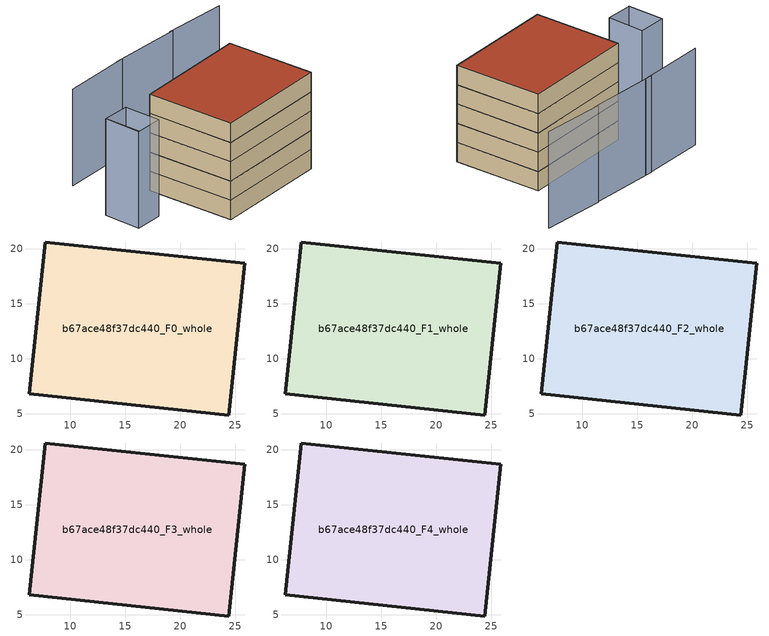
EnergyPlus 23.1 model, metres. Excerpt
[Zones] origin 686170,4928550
b67ace48f37dc440_F0_whole
 floor ground (EU_floor_Construction): 24.42,4.88 25.9,18.67 7.74,20.62 6.26,6.83 z0
 wall outside (EU_wall_Construction): 24.42,4.88 6.26,6.83 7.74,20.62 25.9,18.67 24.42,4.88 z0:3
b67ace48f37dc440_F1_whole
 floor to b67ace48f37dc440_F0_whole (EU_floor_Construction): 24.42,4.88 25.9,18.67 7.74,20.62 6.26,6.83 z3
 wall outside (EU_wall_Construction): 24.42,4.88 6.26,6.83 7.74,20.62 25.9,18.67 24.42,4.88 z3:6
b67ace48f37dc440_F2_whole
 floor to b67ace48f37dc440_F1_whole (EU_floor_Construction): 24.42,4.88 25.9,18.67 7.74,20.62 6.26,6.83 z6
 wall outside (EU_wall_Construction): 24.42,4.88 6.26,6.83 7.74,20.62 25.9,18.67 24.42,4.88 z6:9
b67ace48f37dc440_F3_whole
 floor to b67ace48f37dc440_F2_whole (EU_floor_Construction): 24.42,4.88 25.9,18.67 7.74,20.62 6.26,6.83 z9
 wall outside (EU_wall_Construction): 24.42,4.88 6.26,6.83 7.74,20.62 25.9,18.67 24.42,4.88 z9:12
b67ace48f37dc440_F4_whole
 floor to b67ace48f37dc440_F3_whole (EU_floor_Construction): 24.42,4.88 25.9,18.67 7.74,20.62 6.26,6.83 z12
 wall outside (EU_wall_Construction): 24.42,4.88 6.26,6.83 7.74,20.62 25.9,18.67 24.42,4.88 z12:15
 roof outside (EU_roof_Construction): 25.9,18.67 24.42,4.88 6.26,6.83 7.74,20.62 z15
shading: -1.35,22.11 -2.12,16.35 / 34.27,25.32 24.41,27.38 / 24.93,27.15 13.42,29.19 / 14.52,29 3.58,30.33 / 2.89,21.55 2.11,15.82 / 2.11,15.82 -2.2,16.41 / -2.2,16.41 -1.41,22.14 / -1.41,22.14 2.89,21.55 z0:15
[Building]
EU S2 Campaign: North Axis=0; Terrain=City; Solar Distribution=FullExterior
[Site:Location]
Bologna: Latitude=44.5; Longitude=11.25; Time Zone=1; Elevation=37
[SizingPeriod:WeatherFileDays]
AnnualSizingPeriod: Begin Month=1; Begin Day of Month=1; End Month=12; End Day of Month=31; Day of Week for Start Day=Monday; Use Weather File Daylight Saving Period=No; Use Weather File Rain and Snow Indicators=No
[MATERIAL]
EU_InternalMass_Material: Roughness=MediumRough; Thickness=0.1; Conductivity=1; Density=1800; Specific Heat=900; Thermal Absorptance=0.9; Solar Absorptance=0.7; Visible Absorptance=0.7
[MATERIAL:NOMASS] Roughness=MediumRough; Thermal Absorptance=0.9; Solar Absorptance=0.7; Visible Absorptance=0.7
Name | Thermal Resistance
EU_wall_NoMass | 0.779417
EU_roof_NoMass | 0.435466
EU_floor_NoMass | 0.588222
[CONSTRUCTION]
EU_wall_Construction: EU_wall_NoMass
EU_roof_Construction: EU_roof_NoMass
EU_floor_Construction: EU_floor_NoMass
EU_InternalMass_Construction: EU_InternalMass_Material
[ZONE] Type=1; Multiplier=1; Ceiling Height=autocalculate; Floor Area=autocalculate; Part of Total Floor Area=Yes
Name | Volume
b67ace48f37dc440_F0_whole | 759.73
b67ace48f37dc440_F1_whole; b67ace48f37dc440_F2_whole; b67ace48f37dc440_F3_whole; b67ace48f37dc440_F4_whole | 759.729
[INTERNALMASS] Construction=EU_InternalMass_Construction; Surface Area=253.243
Name | Zone or ZoneList
b67ace48f37dc440_F0_whole_EU_InternalMass | b67ace48f37dc440_F0_whole
b67ace48f37dc440_F1_whole_EU_InternalMass | b67ace48f37dc440_F1_whole
b67ace48f37dc440_F2_whole_EU_InternalMass | b67ace48f37dc440_F2_whole
b67ace48f37dc440_F3_whole_EU_InternalMass | b67ace48f37dc440_F3_whole
b67ace48f37dc440_F4_whole_EU_InternalMass | b67ace48f37dc440_F4_whole
[OTHEREQUIPMENT] Fuel Type=Electricity; Design Level Calculation Method=Watts/Area; Power per Zone Floor Area=1; Fraction Latent=0; Fraction Radiant=0; Fraction Lost=0; Carbon Dioxide Generation Rate=0; EndUse Subcategory=EU_Step8_InternalGains
Name | Zone or ZoneList or Space or SpaceList | Schedule
EU_Step8_InternalGain_b67ace48f37dc440_F0_whole_f000 | b67ace48f37dc440_F0_whole | EU_Step8_GainSchedule_b67ace48f37dc440_F0_whole_f000
EU_Step8_InternalGain_b67ace48f37dc440_F1_whole_f000 | b67ace48f37dc440_F1_whole | EU_Step8_GainSchedule_b67ace48f37dc440_F1_whole_f000
EU_Step8_InternalGain_b67ace48f37dc440_F2_whole_f000 | b67ace48f37dc440_F2_whole | EU_Step8_GainSchedule_b67ace48f37dc440_F2_whole_f000
EU_Step8_InternalGain_b67ace48f37dc440_F3_whole_f000 | b67ace48f37dc440_F3_whole | EU_Step8_GainSchedule_b67ace48f37dc440_F3_whole_f000
EU_Step8_InternalGain_b67ace48f37dc440_F4_whole_f000 | b67ace48f37dc440_F4_whole | EU_Step8_GainSchedule_b67ace48f37dc440_F4_whole_f000
[ZONEVENTILATION:DESIGNFLOWRATE] Schedule=EU_AlwaysOn; Design Flow Rate Calculation Method=AirChanges/Hour; Air Changes per Hour=0.712058; Ventilation Type=Natural; Fan Pressure Rise=0; Fan Total Efficiency=1; Constant Term Coefficient=1; Temperature Term Coefficient=0; Velocity Term Coefficient=0; Velocity Squared Term Coefficient=0; Minimum Indoor Temperature=-100; Maximum Indoor Temperature=100; Delta Temperature=-100; Minimum Outdoor Temperature=-100; Maximum Outdoor Temperature=100; Maximum Wind Speed=40
Name | Zone or ZoneList or Space or SpaceList
EU_ConstantAir_b67ace48f37dc440_F0_whole | b67ace48f37dc440_F0_whole
EU_ConstantAir_b67ace48f37dc440_F1_whole | b67ace48f37dc440_F1_whole
EU_ConstantAir_b67ace48f37dc440_F2_whole | b67ace48f37dc440_F2_whole
EU_ConstantAir_b67ace48f37dc440_F3_whole | b67ace48f37dc440_F3_whole
EU_ConstantAir_b67ace48f37dc440_F4_whole | b67ace48f37dc440_F4_whole
[HVACTEMPLATE:THERMOSTAT] Constant Heating Setpoint=20; Constant Cooling Setpoint=50
EU_HeatOnly_b67ace48f37dc440_F0_whole; EU_HeatOnly_b67ace48f37dc440_F1_whole; EU_HeatOnly_b67ace48f37dc440_F2_whole; EU_HeatOnly_b67ace48f37dc440_F3_whole; EU_HeatOnly_b67ace48f37dc440_F4_whole
[HVACTEMPLATE:ZONE:IDEALLOADSAIRSYSTEM] System Availability Schedule=EU_AlwaysOn; Maximum Heating Supply Air Temperature=50; Minimum Cooling Supply Air Temperature=13; Maximum Heating Supply Air Humidity Ratio=0.0156; Minimum Cooling Supply Air Humidity Ratio=0.0077; Heating Limit=NoLimit; Cooling Limit=NoLimit; Heating Availability Schedule=EU_AlwaysOn; Cooling Availability Schedule=EU_CoolingOff; Dehumidification Control Type=ConstantSensibleHeatRatio; Cooling Sensible Heat Ratio=0.7; Dehumidification Setpoint=60; Humidification Control Type=None; Humidification Setpoint=30; Outdoor Air Method=None; Outdoor Air Flow Rate per Person=0.00944; Outdoor Air Flow Rate per Zone Floor Area=0; Outdoor Air Flow Rate per Zone=0; Demand Controlled Ventilation Type=None; Outdoor Air Economizer Type=NoEconomizer; Heat Recovery Type=None; Sensible Heat Recovery Effectiveness=0.7; Latent Heat Recovery Effectiveness=0.65
Name | Template Thermostat
b67ace48f37dc440_F0_whole | EU_HeatOnly_b67ace48f37dc440_F0_whole
b67ace48f37dc440_F1_whole | EU_HeatOnly_b67ace48f37dc440_F1_whole
b67ace48f37dc440_F2_whole | EU_HeatOnly_b67ace48f37dc440_F2_whole
b67ace48f37dc440_F3_whole | EU_HeatOnly_b67ace48f37dc440_F3_whole
b67ace48f37dc440_F4_whole | EU_HeatOnly_b67ace48f37dc440_F4_whole
[SIZING:ZONE] Zone Cooling Design Supply Air Temperature Input Method=SupplyAirTemperature; Zone Cooling Design Supply Air Temperature=13; Zone Heating Design Supply Air Temperature Input Method=SupplyAirTemperature; Zone Heating Design Supply Air Temperature=50; Zone Cooling Design Supply Air Humidity Ratio=0.008; Zone Heating Design Supply Air Humidity Ratio=0.008; Cooling Design Air Flow Method=DesignDay; Cooling Design Air Flow Rate=0; Cooling Minimum Air Flow per Zone Floor Area=0.000762; Cooling Minimum Air Flow=0; Cooling Minimum Air Flow Fraction=0.2; Heating Design Air Flow Method=DesignDay; Heating Design Air Flow Rate=0; Heating Maximum Air Flow per Zone Floor Area=0.002032; Heating Maximum Air Flow=0.141576; Heating Maximum Air Flow Fraction=0.3; Account for Dedicated Outdoor Air System=No; Dedicated Outdoor Air System Control Strategy=NeutralSupplyAir; Dedicated Outdoor Air Low Setpoint Temperature for Design=autosize; Dedicated Outdoor Air High Setpoint Temperature for Design=autosize; Zone Load Sizing Method=Sensible Load Only No Latent Load; Zone Latent Cooling Design Supply Air Humidity Ratio Input Method=HumidityRatioDifference; Zone Cooling Design Supply Air Humidity Ratio Difference=0.005; Zone Latent Heating Design Supply Air Humidity Ratio Input Method=HumidityRatioDifference; Zone Humidification Design Supply Air Humidity Ratio Difference=0.005
b67ace48f37dc440_F0_whole; b67ace48f37dc440_F1_whole; b67ace48f37dc440_F2_whole; b67ace48f37dc440_F3_whole; b67ace48f37dc440_F4_whole
[SCHEDULE:CONSTANT]
Name | Hourly Value
EU_AlwaysOn | 1
EU_CoolingOff | 0
[SCHEDULE:FILE] Column Number=1; Rows to Skip at Top=0; Number of Hours of Data=8760; Column Separator=Comma; Interpolate to Timestep=No; Minutes per Item=60; Adjust Schedule for Daylight Savings=Yes
Name | File
EU_Step8_GainSchedule_b67ace48f37dc440_F0_whole_f000 | ../../schedules/b67ace48f37dc440/b67ace48f37dc440_F0_whole_f000_gain.csv
EU_Step8_GainSchedule_b67ace48f37dc440_F1_whole_f000 | ../../schedules/b67ace48f37dc440/b67ace48f37dc440_F1_whole_f000_gain.csv
EU_Step8_GainSchedule_b67ace48f37dc440_F2_whole_f000 | ../../schedules/b67ace48f37dc440/b67ace48f37dc440_F2_whole_f000_gain.csv
EU_Step8_GainSchedule_b67ace48f37dc440_F3_whole_f000 | ../../schedules/b67ace48f37dc440/b67ace48f37dc440_F3_whole_f000_gain.csv
EU_Step8_GainSchedule_b67ace48f37dc440_F4_whole_f000 | ../../schedules/b67ace48f37dc440/b67ace48f37dc440_F4_whole_f000_gain.csv
